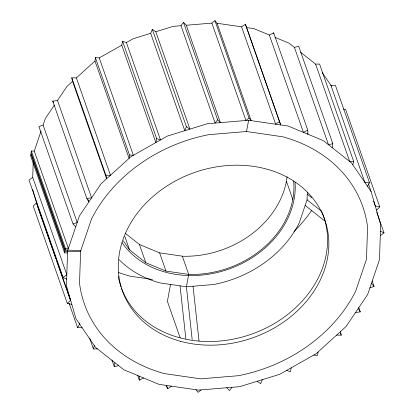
<?xml version="1.0" encoding="UTF-8"?>
<svg xmlns="http://www.w3.org/2000/svg" width="413" height="413" viewBox="0 0 413 413"><rect width="100%" height="100%" fill="white"/><g stroke="black" fill="none" stroke-linecap="round" stroke-linejoin="round"><path stroke-width="0.62" d="M32.715 177.358L28.993 180.104L63.091 277.479L66.813 274.728L32.715 177.358L33.226 161.994M119.073 259.658A107.256 87.644 -19.3 0 0 160.068 282.941L186.408 286.782L213.882 284.49A107.256 87.644 -19.3 0 0 299.203 222.999L307.071 199.825L307.324 192.277M95.367 57.603L129.47 154.978L129.078 158.37L94.98 61L95.367 57.603L99.249 57.923L121.758 45.198L122.563 41.233L126.399 42.57L133.187 38.734L150.683 33.324L152.325 29.349L155.804 31.744L189.903 129.114L186.423 126.719L152.325 29.349M318.02 352L317.633 355.397L313.751 355.077L279.813 374.266L239.7 386.666L198.488 390.104L158.984 384.343L123.879 369.785L95.568 347.416L75.977 318.764L66.441 285.775L67.598 251.269L67.169 250.056M118.583 365.603L114.287 366.703L114.959 362.738M332.14 147.632L332.811 143.667L298.713 46.297L294.417 47.397L289.121 43.215L274.991 37.351M31.336 151.008L65.435 248.383L68.377 248.466L34.279 151.096L31.336 151.008L31.021 152.696L65.12 250.071L80.798 250.521M64.598 252.88L64.913 251.192L30.815 153.822L30.5 155.51L64.598 252.88L67.541 252.963M65.12 250.071L65.435 248.383M170.528 284.485L167.394 301.345L180.171 337.829M188.493 275.538L186.408 286.782L192.184 339.594M246.525 131.515L282.735 136.791A147.477 120.508 -19.3 0 1 367.565 227.145L366.491 259.292L355.67 291.16A147.477 120.508 -19.3 0 1 238.353 375.706L200.573 378.86L164.364 373.584A147.477 120.508 -19.3 0 1 79.533 283.23L80.612 251.078L91.428 219.21A147.477 120.508 -19.3 0 1 208.746 134.664L246.525 131.515L248.611 120.271L288.119 126.027L323.224 140.585L351.535 162.954L371.122 191.611L380.657 224.595L379.485 259.669L367.684 294.433L346.063 326.523L316.09 353.755L313.751 355.077M122.563 41.233L156.661 138.608L155.861 142.568L121.758 45.198M291.242 367.802L290.437 371.762L286.596 370.43M97.391 348.856L93.431 348.954L94.303 345.573M352.795 164.802L353.667 161.416L319.569 64.046L315.609 64.144L300.55 52.245M34.279 151.096L40.99 131.319M43.107 125.072L38.936 126.59L73.034 223.96L77.21 222.447L43.107 125.072L45.316 118.567L54.397 105.088M67.804 250.149L79.415 215.942L101.04 183.847L131.009 156.62L167.286 136.104L207.398 123.709L248.611 120.271M186.423 126.719L184.781 130.699L150.683 33.324M262.317 379.676L260.675 383.651L257.196 381.256M82.146 327.793L77.577 327.602L79.642 324.128L79.213 322.909M367.456 186.248L369.521 182.768L335.423 85.398L330.854 85.207L364.953 182.582L369.521 182.768M87.995 199.51L88.847 201.942L86.833 198.488L52.735 101.118L57.51 100.473L66.937 86.477L72.549 81.382L71.79 77.825L76.384 77.897L94.98 61M155.804 31.744L173.3 26.334L181.013 25.694L183.511 22.395L186.284 25.255L220.382 122.625L217.615 119.77L183.511 22.395M217.615 119.77L215.111 123.064L181.013 25.694M231.987 387.306L229.489 390.605L226.716 387.745M376.517 210.202L379.784 206.898L345.666 109.533L343.425 109.078M67.334 303.467L70.602 300.163L36.499 202.793L33.236 206.097L67.334 303.467L71.816 304.376M186.284 25.255L211.859 23.118L214.93 20.65L217.057 23.267L251.156 120.642L249.029 118.02L214.93 20.65M249.029 118.02L245.957 120.493L211.859 23.118M201.141 389.882L198.07 392.35L195.943 389.733M380.285 235.642L384.007 232.896L376.759 212.205M241.574 26.84L245.368 24.176L279.482 121.505L275.672 124.215L241.574 26.84L217.057 23.267M166.372 385.422L167.632 388.824L171.426 386.16M269.328 35.007L273.659 32.834L307.778 130.167L303.426 132.377L269.328 35.007L254.016 28.657L246.628 27.578L245.368 24.176M137.637 375.298L139.341 380.166L143.672 377.993M369.893 287.928L374.064 286.41L372.149 280.938M332.811 143.667L328.521 144.772L294.417 47.397M86.833 198.488L91.609 197.848L57.51 100.473M355.49 312.527L360.265 311.882L358.773 307.623M353.667 161.416L349.713 161.514L315.609 64.144M71.79 77.825L105.893 175.195L110.483 175.272L76.384 77.897M336.616 335.103L341.21 335.175L340.451 331.618M64.913 251.192L80.592 251.646L80.163 250.428M129.47 154.978L133.347 155.298L99.249 57.923M125.614 233.577L139.424 244.486L159.609 252.859L182.484 256.194M123.358 240.831L129.532 249.86L145.81 262.725L165.995 271.093L188.87 274.428M152.495 279.451L130.265 276.209A147.477 120.508 -19.3 0 1 118.386 272.41M379.784 206.898L375.298 205.989L373.595 201.121M156.661 138.608L160.502 139.945L126.399 42.57M380.435 231.156L384.007 232.896M63.091 277.479L66.663 279.214M307.262 194.177L311.8 197.786M307.071 199.825L321.195 211.043M305.171 205.421L324.339 220.645M371.401 283.478L374.064 286.41M73.034 223.96L75.698 226.892M322.269 72.657L331.479 86.126M358.252 308.428L360.265 311.882M52.735 101.118L53.597 102.594M279.482 121.505L280.726 124.953L246.628 27.578M368.355 183.697L371.122 191.611M307.484 133.017L307.912 134.235L307.778 130.167M340.57 333.353L341.21 335.175M286.39 181.178L292.776 199.412A92.543 75.62 -19.3 0 1 188.875 274.418M182.319 256.179L188.705 274.413M159.609 252.859L165.995 271.093M139.424 244.486L145.81 262.725M72.549 81.382L106.647 178.757L105.893 175.195M124.85 236.489L129.532 249.86M166.351 385.174L167.632 388.824M111.944 360.007L114.287 366.703M89.595 337.999L93.431 348.954M55.832 258.734L37.717 207.006L32.689 189.603M56.684 261.166L70.324 300.117M69.054 303.261L77.577 327.602M193.041 286.224L199.03 340.947M180.047 285.853L185.829 338.665M273.659 32.834L273.705 33.985M139.186 376.135L139.341 380.166M295.068 182.123A93.849 76.689 -19.3 0 1 228.441 269.219A93.849 76.689 -19.3 0 1 122.052 242.674M311.8 210.279A147.477 120.508 -19.3 0 1 293.989 231.492M293.664 181.09A92.543 75.62 -19.3 0 1 292.796 199.412M287.087 176.754A92.543 75.62 -19.3 0 1 182.479 256.241M321.443 210.883A107.256 87.644 -19.3 0 1 255.11 332.832A107.256 87.644 -19.3 0 1 121.432 288.067M121.004 286.865A107.256 87.644 -19.3 0 1 118.211 276.343M180.507 341.293A107.256 87.644 -19.3 0 0 328.289 234.791A107.256 87.644 -19.3 0 0 161.855 189.474A107.256 87.644 -19.3 0 0 180.507 341.293"/></g></svg>
